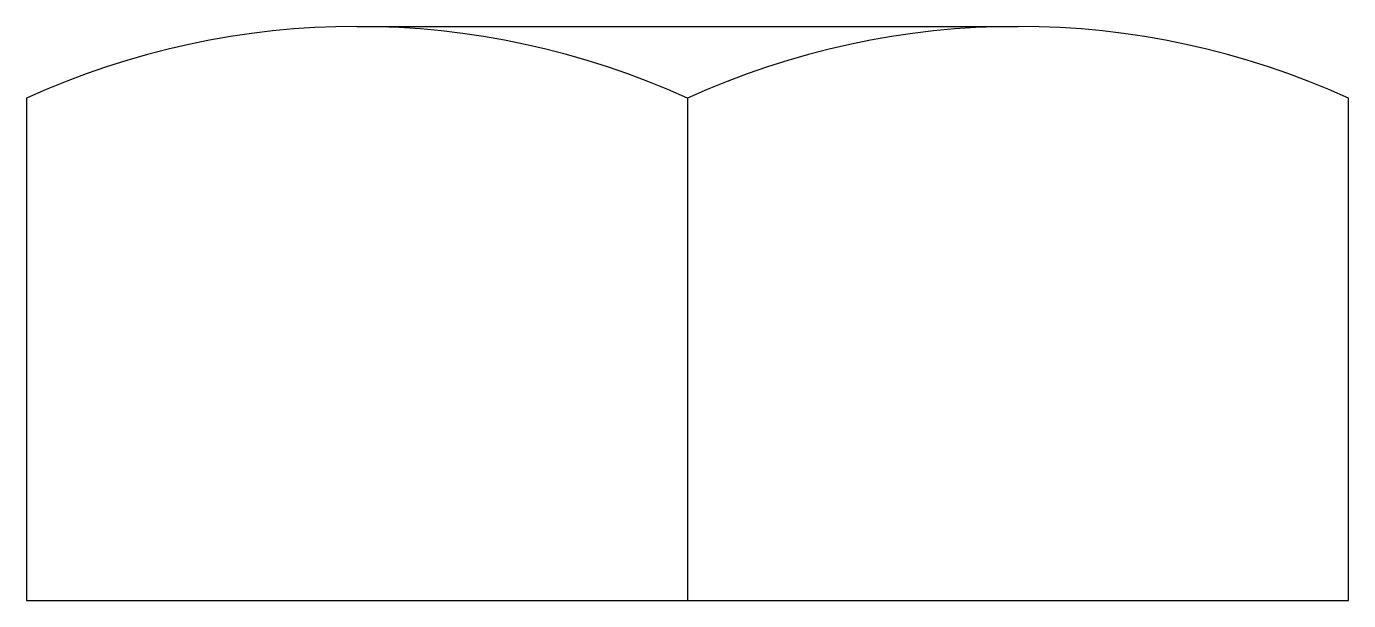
# Model space of a CAD drawing. Extents: x 2.5 to 34.5, y 16 to 29.9.
import ezdxf

# ---------------------------------------------------------------- set-up
doc = ezdxf.new("R2010")
doc.units = 0
doc.header["$LTSCALE"] = 10
doc.layers.get('0').update_dxf_attribs({"linetype": 'CONTINUOUS'})

msp = doc.modelspace()

# ---------------------------------------------------------------- linework, layer by layer
for p, q in [((10.4752, 29.9), (26.4752, 29.9)), ((2.4752, 28.1625), (2.4752, 16)), ((18.4752, 28.1625), (18.4752, 16)), ((34.4752, 16), (34.4752, 28.1625)), ((2.4752, 16), (34.4752, 16))]:
    msp.add_line(p, q)
for centre, end in [((10.4752, 10.614), 114.50732), ((26.4752, 10.614), 114.50734)]:
    msp.add_arc(centre, 19.286, 65.49269, end)

doc.saveas('drawing.dxf')
